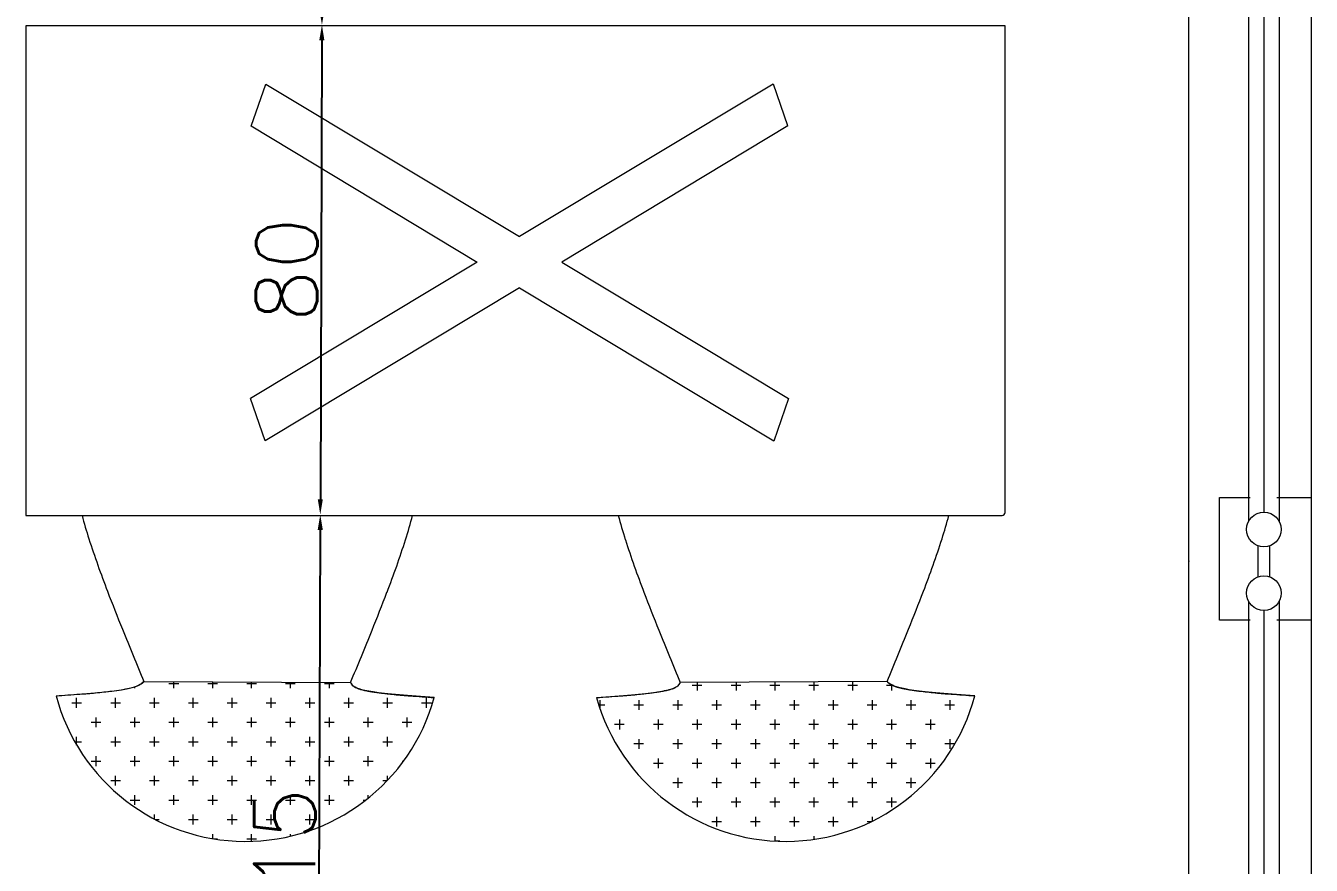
# Model space of a CAD drawing. Extents: x 3270 to 6851, y -140 to 2884.
# Drawn here: x 5938.4 to 6148.4, y 810.6 to 947.7 of the extents above; entities that cross this region are included whole.
import ezdxf

# ---------------------------------------------------------------- set-up
doc = ezdxf.new("R2010")
doc.units = 0
doc.header["$LTSCALE"] = 20
doc.linetypes.add('ACAD_ISO03W100', pattern=[30, 12, -18])
doc.layers.get('0').update_dxf_attribs({"linetype": 'CONTINUOUS', "lineweight": 15})
doc.layers.get('DEFPOINTS').update_dxf_attribs({"linetype": 'CONTINUOUS'})
doc.layers.add('ö-cam', color=7, linetype='CONTINUOUS', lineweight=18, true_color=0x1bb1af)
doc.layers.add('ö-korkuluk', color=7, linetype='CONTINUOUS', lineweight=18, true_color=0x666d5f)
doc.layers.add('Ö-MOBİLYA', color=31, linetype='CONTINUOUS', lineweight=18)
doc.layers.add('ölçü', color=102, linetype='CONTINUOUS', lineweight=15)
doc.styles.get("Standard").update_dxf_attribs({"font": 'txttw.shx'})
doc.dimstyles.new('YAZI', dxfattribs={"dimtxt": 10, "dimasz": 2.5, "dimexe": 1.25, "dimexo": 0.625, "dimtad": 1, "dimdec": 0, "dimtxsty": 'Standard', "dimcen": 2.5, "dimse1": 1, "dimse2": 1, "dimclrd": 256, "dimclrt": 256, "dimadec": 0, "dimazin": 0, "dimtfac": 1, "dimtdec": 0, "dimtmove": 0, "dimatfit": 3, "dimfxl": 1, "dimarcsym": 0})

# ---------------------------------------------------------------- blocks, each defined once
blk = doc.blocks.new('*D71')
at = {"layer": 'DEFPOINTS', "color": 0, "transparency": 16777216}
for p in [(6023.59, 1062.74), (5986.77, 947.87), (6023.59, 947.74)]:
    blk.add_point(p, dxfattribs=at)
at = {"layer": 'ölçü', "lineweight": -2, "transparency": 16777216}
blk.add_line((5987.14, 1060.37), (5986.77, 950.37), dxfattribs=at)
at = {"layer": 'ölçü', "transparency": 16777216}
for points in [[(5986.73, 1060.37), (5987.56, 1060.37), (5987.15, 1062.87)], [(5986.36, 950.37), (5987.19, 950.37), (5986.77, 947.87)]]:
    blk.add_solid(points, dxfattribs=at)
at = {"layer": 'ölçü', "transparency": 16777216, "insert": (5981.33, 1005.39), "char_height": 10, "attachment_point": 5, "rotation": 89.8076}
blk.add_mtext('115', dxfattribs=at)
blk = doc.blocks.new('*D72')
at = {"layer": 'DEFPOINTS', "color": 0, "transparency": 16777216}
for p in [(6023.59, 947.74), (5986.5, 867.87), (6023.59, 867.74)]:
    blk.add_point(p, dxfattribs=at)
at = {"layer": 'ölçü', "lineweight": -2, "transparency": 16777216}
blk.add_line((5986.76, 945.37), (5986.51, 870.37), dxfattribs=at)
at = {"layer": 'ölçü', "transparency": 16777216}
for points in [[(5986.34, 945.37), (5987.17, 945.37), (5986.77, 947.87)], [(5986.09, 870.37), (5986.92, 870.37), (5986.5, 867.87)]]:
    blk.add_solid(points, dxfattribs=at)
at = {"layer": 'ölçü', "transparency": 16777216, "insert": (5981.01, 907.89), "char_height": 10, "attachment_point": 5, "rotation": 89.8076}
blk.add_mtext('80', dxfattribs=at)
blk = doc.blocks.new('*D73')
at = {"layer": 'DEFPOINTS', "color": 0, "transparency": 16777216}
for p in [(6023.59, 867.74), (5986.11, 752.87), (6023.59, 752.74)]:
    blk.add_point(p, dxfattribs=at)
at = {"layer": 'ölçü', "lineweight": -2, "transparency": 16777216}
blk.add_line((5986.49, 865.37), (5986.12, 755.37), dxfattribs=at)
at = {"layer": 'ölçü', "transparency": 16777216}
for points in [[(5986.07, 865.37), (5986.91, 865.37), (5986.5, 867.87)], [(5985.7, 755.37), (5986.54, 755.37), (5986.11, 752.87)]]:
    blk.add_solid(points, dxfattribs=at)
at = {"layer": 'ölçü', "transparency": 16777216, "insert": (5980.68, 810.39), "char_height": 10, "attachment_point": 5, "rotation": 89.8076}
blk.add_mtext('115', dxfattribs=at)

msp = doc.modelspace()

# ---------------------------------------------------------------- linework, layer by layer
msp.add_line((6148.38, 1497.74), (6148.38, 222.74))
at = {"layer": 'ö-cam'}
for p, q in [((6138.15, 1008.09), (6138.15, 866.77)), ((6143.15, 1008.09), (6143.15, 866.77)), ((6140.65, 1006.59), (6140.65, 868.28)), ((6138.15, 853.72), (6138.15, 712.4)), ((6143.15, 853.72), (6143.15, 712.4)), ((6140.65, 852.21), (6140.65, 713.9))]:
    msp.add_line(p, q, dxfattribs=at)
at = {"layer": 'ö-korkuluk'}
for p, q in [((6148.38, 1497.74), (6148.38, 222.74)), ((6128.38, 721.78), (6128.38, 1477.74)), ((6139.72, 857.71), (6139.72, 862.78)), ((6141.63, 857.7), (6141.63, 862.79))]:
    msp.add_line(p, q, dxfattribs=at)
for points in [[(6138.38, 850.64), (6133.38, 850.64), (6133.38, 870.64), (6138.38, 870.64)], [(6138.38, 850.64), (6133.38, 850.64), (6133.38, 870.64), (6138.38, 870.64)], [(6142.75, 870.64), (6148.38, 870.64), (6148.38, 850.64)], [(6148.38, 850.64), (6142.75, 850.64)], [(6148.38, 850.64), (6142.75, 850.64)]]:
    msp.add_lwpolyline(points, dxfattribs=at)
for centre in [(6140.65, 865.45), (6140.65, 855.04)]:
    msp.add_circle(centre, 2.83, dxfattribs=at)
msp.add_point((6128.38, 860.24), dxfattribs=at)
at = {"layer": 'Ö-MOBİLYA'}
for p, q in [((6098.38, 947.74), (5938.38, 947.74)), ((5938.38, 947.74), (5938.38, 867.74)), ((6098.38, 868.24), (6098.38, 947.74)), ((5938.38, 867.74), (6097.88, 867.74)), ((5957.68, 840.6, 33.61), (5991.45, 840.44, 32.32)), ((5957.68, 840.6), (5991.45, 840.44)), ((5957.68, 840.6), (5991.45, 840.44)), ((5961.78, 840.29), (5963.37, 840.29)), ((5962.58, 839.5), (5962.58, 840.57)), ((5968.13, 840.29), (5969.72, 840.29)), ((5968.93, 839.5), (5968.93, 840.54)), ((5974.48, 840.29), (5976.07, 840.29)), ((5975.28, 839.5), (5975.28, 840.51)), ((5980.83, 840.29), (5982.42, 840.29)), ((5981.63, 839.5), (5981.63, 840.48)), ((5987.18, 840.29), (5988.77, 840.29)), ((5987.98, 839.5), (5987.98, 840.45)), ((6079.08, 840.6, 33.61), (6045.31, 840.44, 32.32)), ((6079.08, 840.6), (6045.31, 840.44)), ((6079.08, 840.6), (6045.31, 840.44)), ((6048.06, 840.45), (6048.06, 839.13)), ((6054.41, 840.48), (6054.41, 839.13)), ((6060.76, 840.51), (6060.76, 839.13)), ((6067.11, 840.54), (6067.11, 839.13)), ((6073.46, 840.57), (6073.46, 839.13)), ((6079.81, 840.08), (6079.81, 839.13)), ((5946.7, 836.32), (5946.7, 837.91)), ((5953.05, 836.32), (5953.05, 837.91)), ((5956.23, 839.5), (5956.23, 839.77)), ((5959.4, 836.32), (5959.4, 837.91)), ((5965.75, 836.32), (5965.75, 837.91)), ((5972.1, 836.32), (5972.1, 837.91)), ((5978.45, 836.32), (5978.45, 837.91)), ((5984.8, 836.32), (5984.8, 837.91)), ((5991.15, 836.32), (5991.15, 837.91)), ((5997.5, 836.32), (5997.5, 837.91)), ((6003.85, 836.32), (6003.85, 837.91)), ((6048.85, 839.93), (6047.26, 839.93)), ((6055.2, 839.93), (6053.61, 839.93)), ((6061.55, 839.93), (6059.96, 839.93)), ((6067.9, 839.93), (6066.31, 839.93)), ((6074.25, 839.93), (6072.66, 839.93)), ((6080.13, 839.93), (6079.01, 839.93)), ((5945.91, 837.12), (5947.5, 837.12)), ((5952.26, 837.12), (5953.85, 837.12)), ((5958.61, 837.12), (5960.2, 837.12)), ((5964.96, 837.12), (5966.55, 837.12)), ((5971.31, 837.12), (5972.9, 837.12)), ((5977.66, 837.12), (5979.25, 837.12)), ((5984.01, 837.12), (5985.6, 837.12)), ((5990.36, 837.12), (5991.95, 837.12)), ((5996.71, 837.12), (5998.3, 837.12)), ((6003.06, 837.12), (6004.65, 837.12)), ((6032.97, 836.75), (6032, 836.75)), ((6032.18, 837.54), (6032.18, 836.22)), ((6039.32, 836.75), (6037.74, 836.75)), ((6038.53, 837.54), (6038.53, 835.96)), ((6045.67, 836.75), (6044.09, 836.75)), ((6044.88, 837.54), (6044.88, 835.96)), ((6052.02, 836.75), (6050.44, 836.75)), ((6051.23, 837.54), (6051.23, 835.96)), ((6058.37, 836.75), (6056.79, 836.75)), ((6057.58, 837.54), (6057.58, 835.96)), ((6064.72, 836.75), (6063.14, 836.75)), ((6063.93, 837.54), (6063.93, 835.96)), ((6071.07, 836.75), (6069.49, 836.75)), ((6070.28, 837.54), (6070.28, 835.96)), ((6077.42, 836.75), (6075.84, 836.75)), ((6076.63, 837.54), (6076.63, 835.96)), ((6083.77, 836.75), (6082.19, 836.75)), ((6082.98, 837.54), (6082.98, 835.96)), ((6090.12, 836.75), (6088.54, 836.75)), ((6089.33, 837.54), (6089.33, 835.96)), ((5949.08, 833.94), (5950.67, 833.94)), ((5949.88, 833.15), (5949.88, 834.74)), ((5955.43, 833.94), (5957.02, 833.94)), ((5956.23, 833.15), (5956.23, 834.74)), ((5961.78, 833.94), (5963.37, 833.94)), ((5962.58, 833.15), (5962.58, 834.74)), ((5968.13, 833.94), (5969.72, 833.94)), ((5968.93, 833.15), (5968.93, 834.74)), ((5974.48, 833.94), (5976.07, 833.94)), ((5975.28, 833.15), (5975.28, 834.74)), ((5980.83, 833.94), (5982.42, 833.94)), ((5981.63, 833.15), (5981.63, 834.74)), ((5987.18, 833.94), (5988.77, 833.94)), ((5987.98, 833.15), (5987.98, 834.74)), ((5993.53, 833.94), (5995.12, 833.94)), ((5994.33, 833.15), (5994.33, 834.74)), ((5999.88, 833.94), (6001.47, 833.94)), ((6000.68, 833.15), (6000.68, 834.74)), ((6035.36, 834.37), (6035.36, 832.78)), ((6041.71, 834.37), (6041.71, 832.78)), ((6048.06, 834.37), (6048.06, 832.78)), ((6054.41, 834.37), (6054.41, 832.78)), ((6060.76, 834.37), (6060.76, 832.78)), ((6067.11, 834.37), (6067.11, 832.78)), ((6073.46, 834.37), (6073.46, 832.78)), ((6079.81, 834.37), (6079.81, 832.78)), ((6086.16, 834.37), (6086.16, 832.78)), ((6036.15, 833.58), (6034.56, 833.58)), ((6042.5, 833.58), (6040.91, 833.58)), ((6048.85, 833.58), (6047.26, 833.58)), ((6055.2, 833.58), (6053.61, 833.58)), ((6061.55, 833.58), (6059.96, 833.58)), ((6067.9, 833.58), (6066.31, 833.58)), ((6074.25, 833.58), (6072.66, 833.58)), ((6080.6, 833.58), (6079.01, 833.58)), ((6086.95, 833.58), (6085.36, 833.58)), ((6091.78, 833.58), (6091.71, 833.58)), ((5946.39, 830.77), (5947.5, 830.77)), ((5946.7, 830.22), (5946.7, 831.56)), ((5952.26, 830.77), (5953.85, 830.77)), ((5953.05, 829.97), (5953.05, 831.56)), ((5958.61, 830.77), (5960.2, 830.77)), ((5959.4, 829.97), (5959.4, 831.56)), ((5964.96, 830.77), (5966.55, 830.77)), ((5965.75, 829.97), (5965.75, 831.56)), ((5971.31, 830.77), (5972.9, 830.77)), ((5972.1, 829.97), (5972.1, 831.56)), ((5977.66, 830.77), (5979.25, 830.77)), ((5978.45, 829.97), (5978.45, 831.56)), ((5984.01, 830.77), (5985.6, 830.77)), ((5984.8, 829.97), (5984.8, 831.56)), ((5990.36, 830.77), (5991.95, 830.77)), ((5991.15, 829.97), (5991.15, 831.56)), ((5996.71, 830.77), (5998.3, 830.77)), ((5997.5, 829.97), (5997.5, 831.56)), ((6039.32, 830.4), (6037.74, 830.4)), ((6038.53, 831.19), (6038.53, 829.61)), ((6045.67, 830.4), (6044.09, 830.4)), ((6044.88, 831.19), (6044.88, 829.61)), ((6052.02, 830.4), (6050.44, 830.4)), ((6051.23, 831.19), (6051.23, 829.61)), ((6058.37, 830.4), (6056.79, 830.4)), ((6057.58, 831.19), (6057.58, 829.61)), ((6064.72, 830.4), (6063.14, 830.4)), ((6063.93, 831.19), (6063.93, 829.61)), ((6071.07, 830.4), (6069.49, 830.4)), ((6070.28, 831.19), (6070.28, 829.61)), ((6077.42, 830.4), (6075.84, 830.4)), ((6076.63, 831.19), (6076.63, 829.61)), ((6083.77, 830.4), (6082.19, 830.4)), ((6082.98, 831.19), (6082.98, 829.61)), ((6090.12, 830.4), (6088.54, 830.4)), ((6089.33, 831.19), (6089.33, 829.61)), ((5949.08, 827.59), (5950.67, 827.59)), ((5949.88, 826.8), (5949.88, 828.39)), ((5955.43, 827.59), (5957.02, 827.59)), ((5956.23, 826.8), (5956.23, 828.39)), ((5961.78, 827.59), (5963.37, 827.59)), ((5962.58, 826.8), (5962.58, 828.39)), ((5968.13, 827.59), (5969.72, 827.59)), ((5968.93, 826.8), (5968.93, 828.39)), ((5974.48, 827.59), (5976.07, 827.59)), ((5975.28, 826.8), (5975.28, 828.39)), ((5980.83, 827.59), (5982.42, 827.59)), ((5981.63, 826.8), (5981.63, 828.39)), ((5987.18, 827.59), (5988.77, 827.59)), ((5987.98, 826.8), (5987.98, 828.39)), ((5993.53, 827.59), (5995.12, 827.59)), ((5994.33, 826.8), (5994.33, 828.39)), ((5999.88, 827.59), (6000.1, 827.59)), ((6041.71, 828.02), (6041.71, 826.43)), ((6048.06, 828.02), (6048.06, 826.43)), ((6054.41, 828.02), (6054.41, 826.43)), ((6060.76, 828.02), (6060.76, 826.43)), ((6067.11, 828.02), (6067.11, 826.43)), ((6073.46, 828.02), (6073.46, 826.43)), ((6079.81, 828.02), (6079.81, 826.43)), ((6086.16, 828.02), (6086.16, 826.43)), ((6042.5, 827.23), (6040.91, 827.23)), ((6048.85, 827.23), (6047.26, 827.23)), ((6055.2, 827.23), (6053.61, 827.23)), ((6061.55, 827.23), (6059.96, 827.23)), ((6067.9, 827.23), (6066.31, 827.23)), ((6074.25, 827.23), (6072.66, 827.23)), ((6080.6, 827.23), (6079.01, 827.23)), ((6086.95, 827.23), (6085.36, 827.23)), ((5952.26, 824.42), (5953.85, 824.42)), ((5953.05, 823.62), (5953.05, 825.21)), ((5958.61, 824.42), (5960.2, 824.42)), ((5959.4, 823.62), (5959.4, 825.21)), ((5964.96, 824.42), (5966.55, 824.42)), ((5965.75, 823.62), (5965.75, 825.21)), ((5971.31, 824.42), (5972.9, 824.42)), ((5972.1, 823.62), (5972.1, 825.21)), ((5977.66, 824.42), (5979.25, 824.42)), ((5978.45, 823.62), (5978.45, 825.21)), ((5984.01, 824.42), (5985.6, 824.42)), ((5984.8, 823.62), (5984.8, 825.21)), ((5990.36, 824.42), (5991.95, 824.42)), ((5991.15, 823.62), (5991.15, 825.21)), ((5996.71, 824.42), (5997.45, 824.42)), ((5997.5, 824.47), (5997.5, 825.21)), ((6045.67, 824.05), (6044.09, 824.05)), ((6044.88, 824.84), (6044.88, 823.26)), ((6052.02, 824.05), (6050.44, 824.05)), ((6051.23, 824.84), (6051.23, 823.26)), ((6058.37, 824.05), (6056.79, 824.05)), ((6057.58, 824.84), (6057.58, 823.26)), ((6064.72, 824.05), (6063.14, 824.05)), ((6063.93, 824.84), (6063.93, 823.26)), ((6071.07, 824.05), (6069.49, 824.05)), ((6070.28, 824.84), (6070.28, 823.26)), ((6077.42, 824.05), (6075.84, 824.05)), ((6076.63, 824.84), (6076.63, 823.26)), ((6083.77, 824.05), (6082.19, 824.05)), ((6082.98, 824.84), (6082.98, 823.26)), ((5955.43, 821.24), (5957.02, 821.24)), ((5956.23, 820.45), (5956.23, 822.04)), ((5961.78, 821.24), (5963.37, 821.24)), ((5962.58, 820.45), (5962.58, 822.04)), ((5968.13, 821.24), (5969.72, 821.24)), ((5968.93, 820.45), (5968.93, 822.04)), ((5974.48, 821.24), (5976.07, 821.24)), ((5975.28, 820.45), (5975.28, 822.04)), ((5980.83, 821.24), (5982.42, 821.24)), ((5981.63, 820.45), (5981.63, 822.04)), ((5987.18, 821.24), (5988.77, 821.24)), ((5987.98, 820.45), (5987.98, 822.04)), ((5993.53, 821.24), (5993.95, 821.24)), ((5994.33, 821.54), (5994.33, 822.04)), ((6048.06, 821.67), (6048.06, 820.08)), ((6054.41, 821.67), (6054.41, 820.08)), ((6060.76, 821.67), (6060.76, 820.08)), ((6067.11, 821.67), (6067.11, 820.08)), ((6073.46, 821.67), (6073.46, 820.08)), ((6079.81, 821.67), (6079.81, 820.08)), ((6048.85, 820.88), (6047.26, 820.88)), ((6055.2, 820.88), (6053.61, 820.88)), ((6061.55, 820.88), (6059.96, 820.88)), ((6067.9, 820.88), (6066.31, 820.88)), ((6074.25, 820.88), (6072.66, 820.88)), ((6080.6, 820.88), (6079.01, 820.88)), ((5959.4, 818.14), (5959.4, 818.86)), ((5959.54, 818.07), (5960.2, 818.07)), ((5964.96, 818.07), (5966.55, 818.07)), ((5965.75, 817.27), (5965.75, 818.86)), ((5971.31, 818.07), (5972.9, 818.07)), ((5972.1, 817.27), (5972.1, 818.86)), ((5977.66, 818.07), (5979.25, 818.07)), ((5978.45, 817.27), (5978.45, 818.86)), ((5984.01, 818.07), (5985.6, 818.07)), ((5984.8, 817.27), (5984.8, 818.86)), ((6052.02, 817.7), (6050.44, 817.7)), ((6051.23, 818.49), (6051.23, 816.91)), ((6058.37, 817.7), (6056.79, 817.7)), ((6057.58, 818.49), (6057.58, 816.91)), ((6064.72, 817.7), (6063.14, 817.7)), ((6063.93, 818.49), (6063.93, 816.91)), ((6071.07, 817.7), (6069.49, 817.7)), ((6070.28, 818.49), (6070.28, 816.91)), ((6076.49, 817.7), (6075.84, 817.7)), ((6076.63, 818.49), (6076.63, 817.77)), ((5968.93, 814.93), (5968.93, 815.69)), ((5969.14, 814.89), (5969.72, 814.89)), ((5974.48, 814.89), (5976.07, 814.89)), ((5975.28, 814.49), (5975.28, 815.69)), ((5981.63, 815.34), (5981.63, 815.69)), ((6060.76, 815.32), (6060.76, 814.53)), ((6067.11, 815.32), (6067.11, 814.81)), ((6061.55, 814.53), (6060.76, 814.53))]:
    msp.add_line(p, q, dxfattribs=at)
at = {"layer": 'Ö-MOBİLYA', "linetype": 'ACAD_ISO03W100', "ltscale": 0.3}
for p, q in [((5975.23, 931.35), (5977.61, 938.2)), ((5977.61, 938.2), (6019.05, 913.28)), ((6060.48, 938.2), (6019.05, 913.28)), ((6062.9, 931.36), (6060.53, 938.22)), ((5975.19, 931.36), (6012.12, 909.11)), ((6062.9, 931.36), (6025.97, 909.11)), ((6012.12, 909.11), (5975.11, 886.86)), ((6025.97, 909.11), (6062.98, 886.86)), ((6019.05, 904.94), (5977.5, 879.91)), ((6019.05, 904.94), (6060.59, 879.91)), ((5977.5, 879.91), (5975.11, 886.86)), ((6060.63, 879.93), (6063.02, 886.87))]:
    msp.add_line(p, q, dxfattribs=at)
at = {"layer": 'Ö-MOBİLYA'}
for centre, radius, start, end in [((6017.54, 885.98), 72.29, 194.6156, 197.7655), ((5931.59, 885.83), 72.29, 342.2345, 345.5139), ((6105.17, 885.83), 72.29, 194.4861, 197.7655), ((6019.22, 885.98), 72.29, 342.2345, 345.3844), ((6097.88, 868.24), 0.5, 270, 0), ((6097.64, 911.74), 156.42, 197.7979, 201.1346), ((5851.5, 911.58), 156.42, 338.8654, 342.2021), ((6185.27, 911.58), 156.42, 197.7979, 201.1346), ((5939.13, 911.74), 156.42, 338.8654, 342.2021), ((6294.73, 986.77), 367.31, 200.9662, 202.0049), ((5654.4, 986.61), 367.31, 337.9951, 339.0338), ((6382.36, 986.61), 367.31, 200.9662, 202.0049), ((5742.03, 986.77), 367.31, 337.9951, 339.0338), ((6968.63, 1260.06), 1094.51, 202.05105, 202.53468), ((4980.51, 1259.9), 1094.51, 337.46532, 337.94895), ((7056.25, 1259.9), 1094.51, 202.05105, 202.53468), ((5068.14, 1260.06), 1094.51, 337.46532, 337.94895), ((5955.37, 843.03), 3.35, 292.1653, 309.593), ((5955.16, 843.46), 3.83, 292.6975, 300.1982), ((5955.41, 842.98), 3.29, 300.6383, 309.6852), ((5953.79, 845.03), 5.9, 309.0971, 311.3444), ((5954.3, 844.42), 5.11, 308.9227, 311.5188), ((5993.69, 841.51), 2.48, 205.6787, 212.0488), ((5993.39, 841.35), 2.14, 205.3415, 210.2195), ((5992.75, 840.94), 1.38, 208.8739, 236.273), ((5992.73, 840.92), 1.35, 212.4974, 236.5012), ((6044.02, 840.94), 1.38, 303.727, 331.1261), ((6044.04, 840.92), 1.35, 303.4988, 327.5026), ((6043.07, 841.51), 2.48, 327.9512, 334.3213), ((6043.38, 841.35), 2.14, 329.7805, 334.6585), ((6082.98, 845.03), 5.9, 228.6556, 230.9029), ((6082.47, 844.42), 5.11, 228.4812, 231.0773), ((6081.39, 843.03), 3.35, 230.407, 247.8347), ((6081.36, 842.98), 3.29, 230.3148, 239.3617), ((6081.61, 843.46), 3.83, 239.8018, 247.3025), ((5898.5, 1492.81), 656.07, 273.91861, 274.25962), ((5898.5, 1492.81), 656.07, 273.91861, 274.25962), ((5974.27, 846.48, 97.96), 32, 194.865, 344.6094), ((5974.27, 846.48), 32, 194.865, 344.6094), ((5974.27, 846.48), 32, 194.865, 344.6094), ((5934.35, 1010.57), 172.51, 274.2831, 275.1363), ((5934.35, 1010.57), 172.51, 274.2831, 275.1363), ((5942.67, 918.25), 79.81, 275.1198, 277.0526), ((5942.67, 918.25), 79.81, 275.1198, 277.0526), ((5947.21, 881.23), 42.51, 277.1116, 279.1758), ((5947.21, 881.23), 42.51, 277.1116, 279.1758), ((5950.29, 862.02), 23.05, 279.222, 282.1563), ((5950.29, 862.02), 23.05, 279.222, 282.1563), ((5952.57, 851.34), 12.13, 282.2297, 286.4401), ((5952.57, 851.34), 12.13, 282.2297, 286.4401), ((5954.17, 845.88), 6.45, 286.5664, 292.4734), ((5954.17, 845.88), 6.45, 286.5664, 292.4734), ((5993.27, 841.69), 2.29, 235.7654, 243.6573), ((5993.27, 841.69), 2.29, 235.7654, 243.6573), ((5993.94, 843.03), 3.79, 243.6255, 249.6613), ((5993.94, 843.03), 3.79, 243.6255, 249.6613), ((5994.87, 845.53), 6.46, 249.6113, 254.0821), ((5994.87, 845.53), 6.46, 249.6113, 254.0821), ((5996.1, 849.83), 10.93, 254.0392, 257.3418), ((5996.1, 849.83), 10.93, 254.0392, 257.3418), ((5997.67, 856.75), 18.03, 257.3105, 259.7762), ((5998.29, 859.84), 21.17, 257.4937, 260.8074), ((5999.6, 867.4), 28.85, 259.7545, 261.6245), ((6001.54, 880.1), 41.7, 260.8545, 263.0799), ((6002.38, 886.37), 48.02, 261.6331, 263.7399), ((6005.73, 914.98), 76.83, 263.1114, 264.6624), ((6006.8, 925.37), 87.27, 263.652, 265.1275), ((6012.5, 989.11), 151.27, 264.7209, 265.7016), ((6013.95, 1007.68), 169.89, 265.0814, 265.6825), ((6045.04, 1425.51), 588.88, 265.72734, 266.11404), ((6045.04, 1425.51), 588.88, 265.72734, 266.11404), ((6062.49, 846.48, 97.96), 32, 195.3906, 345.135), ((6062.49, 846.48), 32, 195.3906, 345.135), ((5991.73, 1425.51), 588.88, 273.88596, 274.27266), ((5991.73, 1425.51), 588.88, 273.88596, 274.27266), ((6062.49, 846.48), 32, 195.3906, 345.135), ((6024.26, 989.11), 151.27, 274.2984, 275.2791), ((6022.81, 1007.68), 169.89, 274.3175, 274.9186), ((6029.97, 925.37), 87.27, 274.8725, 276.348), ((6031.03, 914.98), 76.83, 275.3376, 276.8886), ((6034.38, 886.37), 48.02, 276.2601, 278.3669), ((6035.23, 880.1), 41.7, 276.9201, 279.1455), ((6037.16, 867.4), 28.85, 278.3755, 280.2455), ((6038.47, 859.84), 21.17, 279.1926, 282.5063), ((6039.1, 856.75), 18.03, 280.2238, 282.6895), ((6040.66, 849.83), 10.93, 282.6582, 285.9608), ((6040.66, 849.83), 10.93, 282.6582, 285.9608), ((6041.89, 845.53), 6.46, 285.9179, 290.3887), ((6041.89, 845.53), 6.46, 285.9179, 290.3887), ((6042.83, 843.03), 3.79, 290.3387, 296.3745), ((6042.83, 843.03), 3.79, 290.3387, 296.3745), ((6043.49, 841.69), 2.29, 296.3427, 304.2346), ((6043.49, 841.69), 2.29, 296.3427, 304.2346), ((6082.59, 845.88), 6.45, 247.5266, 253.4336), ((6082.59, 845.88), 6.45, 247.5266, 253.4336), ((6084.19, 851.34), 12.13, 253.5599, 257.7703), ((6084.19, 851.34), 12.13, 253.5599, 257.7703), ((6086.47, 862.02), 23.05, 257.8437, 260.778), ((6086.47, 862.02), 23.05, 257.8437, 260.778), ((6089.56, 881.23), 42.51, 260.8242, 262.8884), ((6089.56, 881.23), 42.51, 260.8242, 262.8884), ((6094.09, 918.25), 79.81, 262.9474, 264.8802), ((6094.09, 918.25), 79.81, 262.9474, 264.8802), ((6102.42, 1010.57), 172.51, 264.8637, 265.7169), ((6102.42, 1010.57), 172.51, 264.8637, 265.7169), ((6138.26, 1492.81), 656.07, 265.74038, 266.08139), ((6138.26, 1492.81), 656.07, 265.74038, 266.08139)]:
    msp.add_arc(centre, radius, start, end, dxfattribs=at)
for points in [[(5943.34, 838.27, 97.96), (5949.03, 838.69, 86.77), (5957.68, 840.6, 33.61)], [(6005.13, 837.99, 97.96), (5999.43, 838.41, 86.77), (5991.45, 840.44, 32.32)], [(6031.64, 837.99, 97.96), (6037.33, 838.41, 86.77), (6045.31, 840.44, 32.32)], [(6093.43, 838.27, 97.96), (6087.73, 838.69, 86.77), (6079.08, 840.6, 33.61)]]:
    msp.add_spline(points, degree=3, dxfattribs=at)

# ---------------------------------------------------------------- dimensions: what is measured, and where the dimension line sits
at = {"layer": 'ölçü'}
for base, p1, p2, picture, middle in [((5986.77, 947.87), (6023.59, 1062.74), (6023.59, 947.74), '*D71', (5981.33, 1005.39)), ((5986.5, 867.87), (6023.59, 947.74), (6023.59, 867.74), '*D72', (5981.01, 907.89)), ((5986.11, 752.87), (6023.59, 867.74), (6023.59, 752.74), '*D73', (5980.68, 810.39))]:
    dim = msp.add_linear_dim(base=base, p1=p1, p2=p2, angle=89.8076, dimstyle='YAZI', dxfattribs=at)
    dim.commit()
    dim.dimension.update_dxf_attribs({"geometry": picture, "text_midpoint": middle})

doc.saveas('drawing.dxf')
